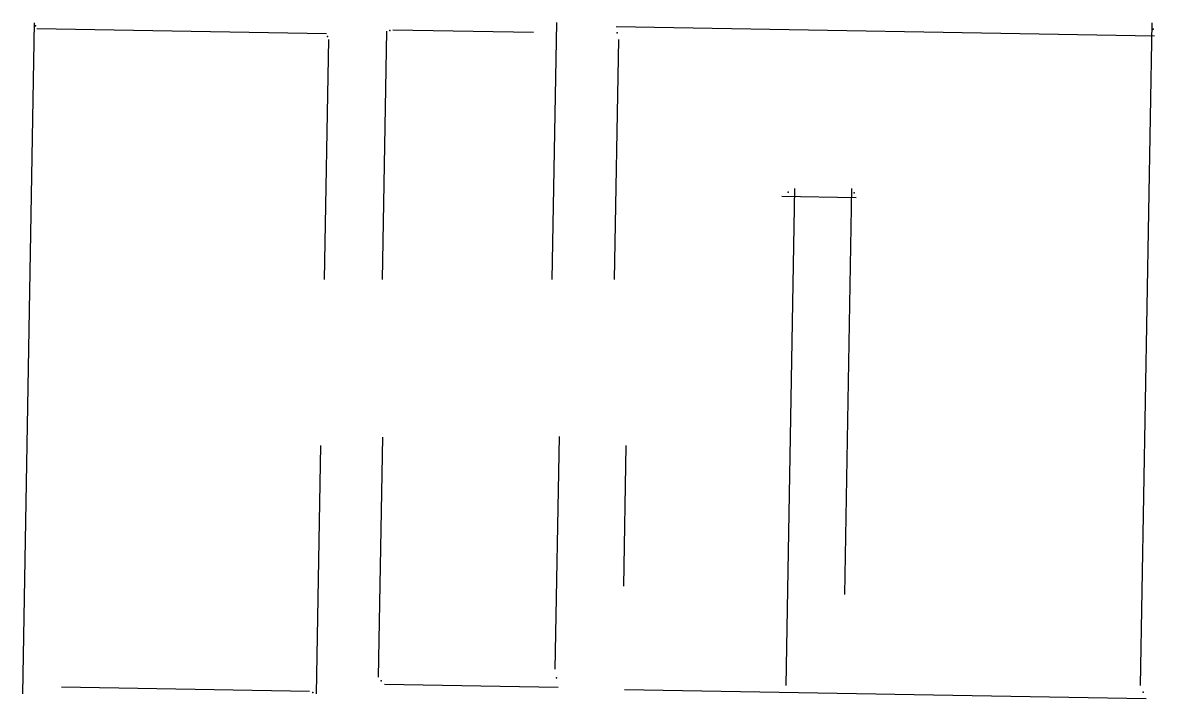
# Model space of a CAD drawing. Header units: metres. Extents: x -0.64 to 6.2, y -2.03 to 2.05.
import ezdxf

# ---------------------------------------------------------------- set-up
doc = ezdxf.new("R2010")
doc.units = ezdxf.units.M

msp = doc.modelspace()

# ---------------------------------------------------------------- linework, layer by layer
at = {"layer": 'ESQUINAS'}
for p in [(-0.557, 2.032), (1.582, 2.004), (2.956, 1.989), (6.192, 2.011), (1.206, 1.967), (3.988, 1.027), (4.386, 1.023), (2.59, -1.904), (1.531, -1.921), (1.118, -1.991), (6.132, -1.989)]:
    msp.add_point(p, dxfattribs=at)
at = {"layer": 'MUROS'}
for p, q in [((2.589, 2.051), (2.562, 0.5)), ((-0.565, 2.05), (-0.635, -2)), ((-0.55, 2.015), (1.2, 1.985)), ((1.563, 2), (1.537, 0.5)), ((1.6, 2.007), (2.45, 1.993)), ((2.95, 2.028), (6.2, 1.972)), ((6.185, 2.05), (6.115, -1.95)), ((1.213, 1.95), (1.187, 0.5)), ((2.963, 1.95), (2.937, 0.5)), ((4.026, 1.05), (3.974, -1.95)), ((4.371, 1.05), (4.329, -1.4)), ((3.95, 1.004), (4.4, 0.996)), ((1.538, -0.45), (1.512, -1.9)), ((2.605, -0.446), (2.58, -1.85)), ((1.163, -0.5), (1.137, -2)), ((3.007, -0.5), (2.993, -1.35)), ((-0.4, -1.957), (1.098, -1.983)), ((1.55, -1.941), (2.6, -1.959)), ((3, -1.973), (6.15, -2.027))]:
    msp.add_line(p, q, dxfattribs=at)

doc.saveas('drawing.dxf')
